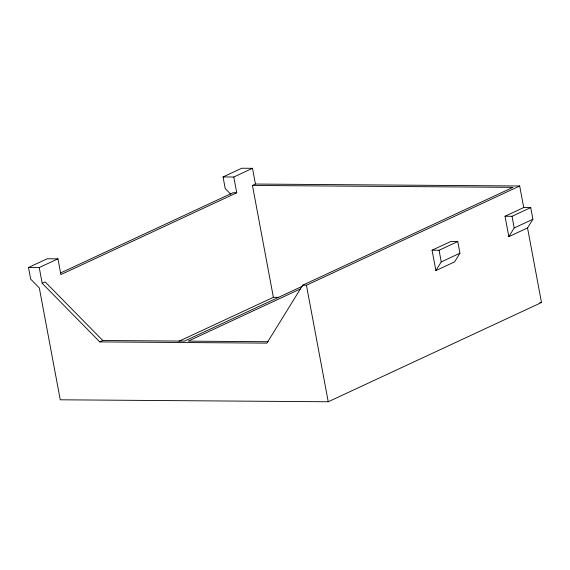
<?xml version="1.0" encoding="UTF-8"?>
<svg xmlns="http://www.w3.org/2000/svg" width="570" height="570" viewBox="0 0 570 570"><rect width="100%" height="100%" fill="white"/><g stroke="black" fill="none" stroke-linecap="round" stroke-linejoin="round"><path stroke-width="0.85" d="M252.446 185.442L512.964 187.352L302.698 285.2L266.917 343.126L99.771 341.9L42.18 283.29L39.237 267.558L57.948 258.851L60.89 274.583L236.735 192.76L233.793 177.021L252.496 168.314L255.438 184.046L252.446 185.442L273.386 297.312L179.023 341.223M435.879 270.593L441.244 261.908L459.954 253.201L457.774 241.552L450.77 241.495L432.06 250.202L435.879 270.593L454.582 261.894L459.954 253.201M508.832 236.643L514.204 227.957L532.907 219.251L530.727 207.601L523.723 207.544L505.02 216.251L508.832 236.643L527.542 227.943L532.907 219.251M527.542 227.943L541.5 302.52L328.242 401.764L60.256 399.798L39.323 287.921L30.68 279.129L28.5 267.48L47.21 258.773L57.948 258.851M230.786 194.249L225.236 188.599L223.048 176.942L241.758 168.236L252.496 168.314M60.384 273.059L233.002 192.731L236.735 192.76M42.18 283.29L45.18 281.901L102.764 340.504L184.473 341.102L302.221 286.311M99.771 341.9L102.764 340.504M302.698 285.2L306.432 285.228L519.69 185.991L523.723 207.544M300.312 288.962L188.207 341.131L268.135 341.722M432.06 250.202L439.064 250.251L457.774 241.552M505.02 216.251L512.024 216.301L530.727 207.601M223.048 176.942L233.793 177.021M255.438 184.046L519.69 185.991M28.5 267.48L39.237 267.558M273.386 297.312L278.694 297.355M539.726 302.513L541.5 302.52M512.024 216.301L514.204 227.957M439.064 250.251L441.244 261.908M306.432 285.228L328.242 401.764"/></g></svg>
